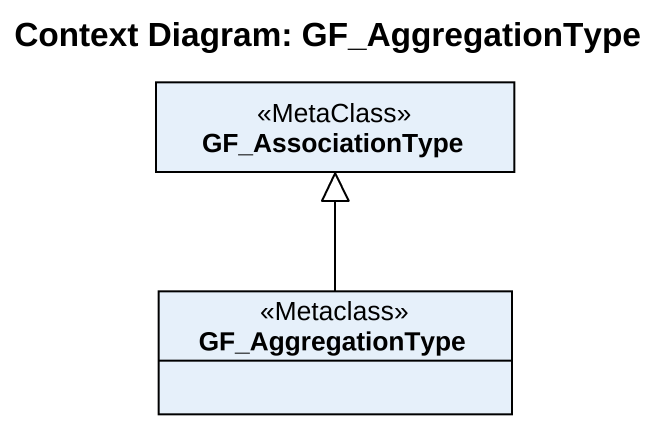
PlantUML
@startuml
title Context Diagram: GF_AggregationType
hide circle
hide empty members
class GF_AssociationType <<MetaClass>>
class GF_AggregationType <<Metaclass>>
GF_AggregationType -up-|> GF_AssociationType
@enduml
